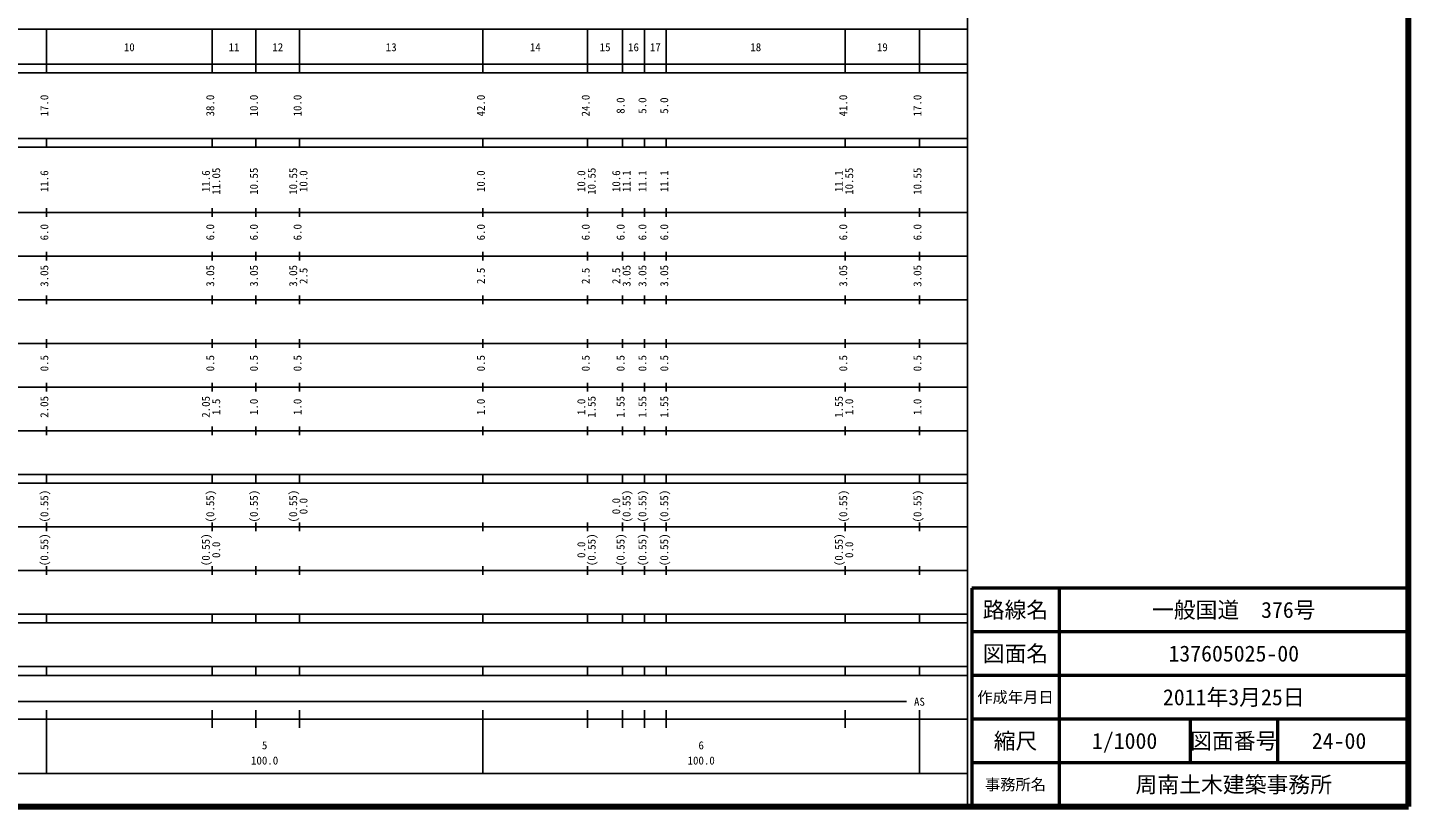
# Model space of a CAD drawing. Units: millimetres on the paper, enlarged 1000 times. Extents: x 40000 to 680000, y 20000 to 380000.
# Drawn here: x 363711 to 680000, y 20000 to 198357 of the extents above; entities that cross this region are included whole.
import ezdxf
from ezdxf.enums import TextEntityAlignment as Align

# ---------------------------------------------------------------- set-up
doc = ezdxf.new("R2010")
doc.units = ezdxf.units.MM
doc.header["$LTSCALE"] = 1000
for name, color, linetype, lineweight in [('M-TTL', 2, 'Continuous', 140), ('M-TTL-BAND', 7, 'Continuous', 25), ('M-TTL-FRAM', 2, 'Continuous', 50), ('M-TTL-LINE', 7, 'Continuous', 50)]:
    doc.layers.add(name, color=color, linetype=linetype, lineweight=lineweight)
doc.layers.add('M-TTL-TXT', color=7, linetype='Continuous')
doc.styles.add('ＭＳ ゴシック', font='')
doc.styles.get('ＭＳ ゴシック').set_extended_font_data('MS Gothic')

msp = doc.modelspace()

# ---------------------------------------------------------------- linework, layer by layer
at = {"layer": 'M-TTL'}
for p, q in [((680000, 20000), (680000, 380000)), ((40000, 20000), (680000, 20000))]:
    msp.add_line(p, q, dxfattribs=at)
at = {"layer": 'M-TTL-BAND'}
for p, q in [((579000, 20000), (579000, 370000)), ((68000, 198000), (579000, 198000)), ((368000, 188000), (368000, 198000)), ((406000, 188000), (406000, 198000)), ((416000, 188000), (416000, 198000)), ((426000, 188000), (426000, 198000)), ((468000, 188000), (468000, 198000)), ((492000, 188000), (492000, 198000)), ((500000, 188000), (500000, 198000)), ((505000, 188000), (505000, 198000)), ((510000, 188000), (510000, 198000)), ((551000, 188000), (551000, 198000)), ((568000, 188000), (568000, 198000)), ((40000, 190000), (579000, 190000)), ((40000, 188000), (579000, 188000)), ((40000, 173000), (579000, 173000)), ((40000, 171000), (579000, 171000)), ((368000, 171000), (368000, 173000)), ((406000, 171000), (406000, 173000)), ((416000, 171000), (416000, 173000)), ((426000, 171000), (426000, 173000)), ((468000, 171000), (468000, 173000)), ((492000, 171000), (492000, 173000)), ((500000, 171000), (500000, 173000)), ((505000, 171000), (505000, 173000)), ((510000, 171000), (510000, 173000)), ((551000, 171000), (551000, 173000)), ((568000, 171000), (568000, 173000)), ((40000, 156000), (579000, 156000)), ((368000, 155000), (368000, 157000)), ((406000, 155000), (406000, 157000)), ((416000, 155000), (416000, 157000)), ((426000, 155000), (426000, 157000)), ((468000, 155000), (468000, 157000)), ((492000, 155000), (492000, 157000)), ((500000, 155000), (500000, 157000)), ((505000, 155000), (505000, 157000)), ((510000, 155000), (510000, 157000)), ((551000, 155000), (551000, 157000)), ((568000, 155000), (568000, 157000)), ((46000, 146000), (579000, 146000)), ((368000, 145000), (368000, 147000)), ((406000, 145000), (406000, 147000)), ((416000, 145000), (416000, 147000)), ((426000, 145000), (426000, 147000)), ((468000, 145000), (468000, 147000)), ((492000, 145000), (492000, 147000)), ((500000, 145000), (500000, 147000)), ((505000, 145000), (505000, 147000)), ((510000, 145000), (510000, 147000)), ((551000, 145000), (551000, 147000)), ((568000, 145000), (568000, 147000)), ((368000, 135000), (368000, 137000)), ((406000, 135000), (406000, 137000)), ((416000, 135000), (416000, 137000)), ((426000, 135000), (426000, 137000)), ((468000, 135000), (468000, 137000)), ((492000, 135000), (492000, 137000)), ((500000, 135000), (500000, 137000)), ((505000, 135000), (505000, 137000)), ((510000, 135000), (510000, 137000)), ((551000, 135000), (551000, 137000)), ((568000, 135000), (568000, 137000)), ((52000, 136000), (579000, 136000)), ((368000, 125000), (368000, 127000)), ((406000, 125000), (406000, 127000)), ((416000, 125000), (416000, 127000)), ((426000, 125000), (426000, 127000)), ((468000, 125000), (468000, 127000)), ((492000, 125000), (492000, 127000)), ((500000, 125000), (500000, 127000)), ((505000, 125000), (505000, 127000)), ((510000, 125000), (510000, 127000)), ((551000, 125000), (551000, 127000)), ((568000, 125000), (568000, 127000)), ((46000, 126000), (579000, 126000)), ((52000, 116000), (579000, 116000)), ((368000, 115000), (368000, 117000)), ((406000, 115000), (406000, 117000)), ((416000, 115000), (416000, 117000)), ((426000, 115000), (426000, 117000)), ((468000, 115000), (468000, 117000)), ((492000, 115000), (492000, 117000)), ((500000, 115000), (500000, 117000)), ((505000, 115000), (505000, 117000)), ((510000, 115000), (510000, 117000)), ((551000, 115000), (551000, 117000)), ((568000, 115000), (568000, 117000)), ((46000, 106000), (579000, 106000)), ((368000, 105000), (368000, 107000)), ((406000, 105000), (406000, 107000)), ((416000, 105000), (416000, 107000)), ((426000, 105000), (426000, 107000)), ((468000, 105000), (468000, 107000)), ((492000, 105000), (492000, 107000)), ((500000, 105000), (500000, 107000)), ((505000, 105000), (505000, 107000)), ((510000, 105000), (510000, 107000)), ((551000, 105000), (551000, 107000)), ((568000, 105000), (568000, 107000)), ((40000, 96000), (579000, 96000)), ((368000, 94000), (368000, 96000)), ((406000, 94000), (406000, 96000)), ((416000, 94000), (416000, 96000)), ((426000, 94000), (426000, 96000)), ((468000, 94000), (468000, 96000)), ((492000, 94000), (492000, 96000)), ((500000, 94000), (500000, 96000)), ((505000, 94000), (505000, 96000)), ((510000, 94000), (510000, 96000)), ((551000, 94000), (551000, 96000)), ((568000, 94000), (568000, 96000)), ((40000, 94000), (579000, 94000)), ((49000, 84000), (579000, 84000)), ((368000, 83000), (368000, 85000)), ((406000, 83000), (406000, 85000)), ((416000, 83000), (416000, 85000)), ((426000, 83000), (426000, 85000)), ((468000, 83000), (468000, 85000)), ((492000, 83000), (492000, 85000)), ((500000, 83000), (500000, 85000)), ((505000, 83000), (505000, 85000)), ((510000, 83000), (510000, 85000)), ((551000, 83000), (551000, 85000)), ((568000, 83000), (568000, 85000)), ((40000, 74000), (579000, 74000)), ((368000, 73000), (368000, 75000)), ((406000, 73000), (406000, 75000)), ((416000, 73000), (416000, 75000)), ((426000, 73000), (426000, 75000)), ((468000, 73000), (468000, 75000)), ((492000, 73000), (492000, 75000)), ((500000, 73000), (500000, 75000)), ((505000, 73000), (505000, 75000)), ((510000, 73000), (510000, 75000)), ((551000, 73000), (551000, 75000)), ((568000, 73000), (568000, 75000)), ((40000, 64000), (579000, 64000)), ((368000, 62000), (368000, 64000)), ((406000, 62000), (406000, 64000)), ((416000, 62000), (416000, 64000)), ((426000, 62000), (426000, 64000)), ((468000, 62000), (468000, 64000)), ((492000, 62000), (492000, 64000)), ((500000, 62000), (500000, 64000)), ((505000, 62000), (505000, 64000)), ((510000, 62000), (510000, 64000)), ((551000, 62000), (551000, 64000)), ((568000, 62000), (568000, 64000)), ((40000, 62000), (579000, 62000)), ((40000, 52000), (579000, 52000)), ((368000, 50000), (368000, 52000)), ((406000, 50000), (406000, 52000)), ((416000, 50000), (416000, 52000)), ((426000, 50000), (426000, 52000)), ((468000, 50000), (468000, 52000)), ((492000, 50000), (492000, 52000)), ((500000, 50000), (500000, 52000)), ((505000, 50000), (505000, 52000)), ((510000, 50000), (510000, 52000)), ((551000, 50000), (551000, 52000)), ((568000, 50000), (568000, 52000)), ((40000, 50000), (579000, 50000)), ((148500, 44000), (565000, 44000)), ((368000, 27500), (368000, 42000)), ((406000, 38000), (406000, 42000)), ((416000, 38000), (416000, 42000)), ((426000, 38000), (426000, 42000)), ((468000, 27500), (468000, 42000)), ((492000, 38000), (492000, 42000)), ((500000, 38000), (500000, 42000)), ((505000, 38000), (505000, 42000)), ((510000, 38000), (510000, 42000)), ((551000, 38000), (551000, 42000)), ((568000, 27500), (568000, 42000)), ((40000, 40000), (579000, 40000)), ((68000, 27500), (579000, 27500))]:
    msp.add_line(p, q, dxfattribs=at)
at = {"layer": 'M-TTL-FRAM'}
for p, q in [((680000, 70000), (580000, 70000)), ((580000, 70000), (580000, 20000))]:
    msp.add_line(p, q, dxfattribs=at)
at = {"layer": 'M-TTL-LINE'}
for p, q in [((600000, 70000), (600000, 20000)), ((680000, 60000), (580000, 60000)), ((680000, 50000), (580000, 50000)), ((680000, 40000), (580000, 40000)), ((630000, 40000), (630000, 30000)), ((650000, 40000), (650000, 30000)), ((680000, 30000), (580000, 30000))]:
    msp.add_line(p, q, dxfattribs=at)

# ---------------------------------------------------------------- texts
at = {"layer": 'M-TTL-BAND', "style": 'ＭＳ ゴシック'}
for s, p in [('10', (387000, 192405)), ('11', (411000, 192405)), ('12', (421000, 192405)), ('13', (447000, 192405)), ('14', (480000, 192405)), ('15', (496000, 192405)), ('16', (502500, 192405)), ('17', (507500, 192405)), ('18', (530500, 192405)), ('19', (559500, 192405)), ('AS', (568000, 42500)), ('5', (418000, 32523)), ('6', (518000, 32523)), ('100.0', (418000, 29033)), ('100.0', (518000, 29033))]:
    msp.add_text(s, height=1833, dxfattribs=at).set_placement(p, align=Align.BOTTOM_CENTER)
for s, p in [('17.0', (369000, 180500)), ('38.0', (407000, 180500)), ('10.0', (417000, 180500)), ('10.0', (427000, 180500)), ('42.0', (469000, 180500)), ('24.0', (493000, 180500)), ('8.0', (501000, 180500)), ('5.0', (506000, 180500)), ('5.0', (511000, 180500)), ('41.0', (552000, 180500)), ('17.0', (569000, 180500)), ('11.6', (369000, 163174)), ('11.6', (406000, 163174)), ('11.05', (408370, 163174)), ('10.55', (417000, 163174)), ('10.55', (426000, 163174)), ('10.0', (428370, 163174)), ('10.0', (469000, 163174)), ('10.0', (492000, 163174)), ('10.55', (494370, 163174)), ('10.6', (500000, 163174)), ('11.1', (502370, 163174)), ('11.1', (506000, 163174)), ('11.1', (511000, 163174)), ('11.1', (551000, 163174)), ('10.55', (553370, 163174)), ('10.55', (569000, 163174)), ('6.0', (369000, 151500)), ('6.0', (407000, 151500)), ('6.0', (417000, 151500)), ('6.0', (427000, 151500)), ('6.0', (469000, 151500)), ('6.0', (493000, 151500)), ('6.0', (501000, 151500)), ('6.0', (506000, 151500)), ('6.0', (511000, 151500)), ('6.0', (552000, 151500)), ('6.0', (569000, 151500)), ('3.05', (369000, 141500)), ('3.05', (407000, 141500)), ('3.05', (417000, 141500)), ('3.05', (426000, 141500)), ('2.5', (428370, 141500)), ('2.5', (469000, 141500)), ('2.5', (493000, 141500)), ('2.5', (500000, 141500)), ('3.05', (502370, 141500)), ('3.05', (506000, 141500)), ('3.05', (511000, 141500)), ('3.05', (552000, 141500)), ('3.05', (569000, 141500)), ('0.5', (369000, 121500)), ('0.5', (407000, 121500)), ('0.5', (417000, 121500)), ('0.5', (427000, 121500)), ('0.5', (469000, 121500)), ('0.5', (493000, 121500)), ('0.5', (501000, 121500)), ('0.5', (506000, 121500)), ('0.5', (511000, 121500)), ('0.5', (552000, 121500)), ('0.5', (569000, 121500)), ('2.05', (369000, 111500)), ('2.05', (406000, 111500)), ('1.5', (408370, 111500)), ('1.0', (417000, 111500)), ('1.0', (427000, 111500)), ('1.0', (469000, 111500)), ('1.0', (492000, 111500)), ('1.55', (494370, 111500)), ('1.55', (501000, 111500)), ('1.55', (506000, 111500)), ('1.55', (511000, 111500)), ('1.55', (551000, 111500)), ('1.0', (553370, 111500)), ('1.0', (569000, 111500)), ('(0.55)', (369000, 88764)), ('(0.55)', (407000, 88764)), ('(0.55)', (417000, 88764)), ('(0.55)', (426000, 88764)), ('(0.55)', (502370, 88764)), ('(0.55)', (506000, 88764)), ('(0.55)', (511000, 88764)), ('(0.55)', (552000, 88764)), ('(0.55)', (569000, 88764)), ('0.0', (428370, 88764)), ('0.0', (500000, 88764)), ('(0.55)', (369000, 78764)), ('(0.55)', (406000, 78764)), ('0.0', (408370, 78764)), ('0.0', (492000, 78764)), ('(0.55)', (494370, 78764)), ('(0.55)', (501000, 78764)), ('(0.55)', (506000, 78764)), ('(0.55)', (511000, 78764)), ('(0.55)', (551000, 78764)), ('0.0', (553370, 78764))]:
    msp.add_text(s, height=1833, rotation=90, dxfattribs=at).set_placement(p, align=Align.BOTTOM_CENTER)
at = {"layer": 'M-TTL-TXT', "style": 'ＭＳ ゴシック'}
for s, height, p in [('路線名', 3666, (590000, 65000)), ('路線名', 3666, (590000, 65000)), ('一般国道\u3000376号', 3666, (640000, 65000)), ('図面名', 3666, (590000, 55000)), ('図面名', 3666, (590000, 55000)), ('137605025-00', 3666, (640000, 55000)), ('作成年月日', 2566, (590000, 45000)), ('作成年月日', 2566, (590000, 45000)), ('2011年3月25日', 3666, (640000, 45000)), ('縮尺', 3666, (590000, 35000)), ('縮尺', 3666, (590000, 35000)), ('1/1000', 3666, (615000, 35000)), ('図面番号', 3666, (640000, 35000)), ('図面番号', 3666, (640000, 35000)), ('24-00', 3666, (664125, 35000)), ('事務所名', 2566, (590000, 25000)), ('事務所名', 2566, (590000, 25000)), ('周南土木建築事務所', 3666, (640000, 25000))]:
    msp.add_text(s, height=height, dxfattribs=at).set_placement(p, align=Align.MIDDLE_CENTER)

doc.saveas('drawing.dxf')
